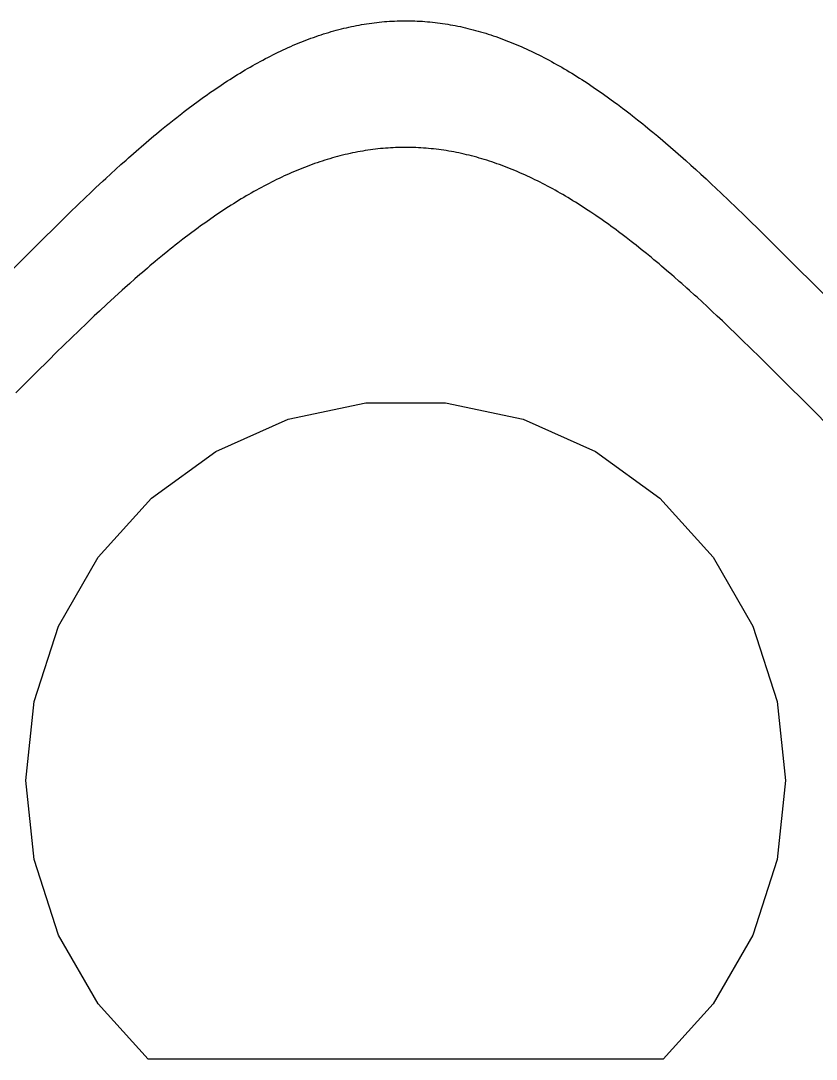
# Model space of a CAD drawing. Header units: metres. Extents: x -75 to 75, y 0 to 231.
# Drawn here: x -23.31 to -7.6, y 12 to 32.5 of the extents above; entities that cross this region are included whole.
import ezdxf

# ---------------------------------------------------------------- set-up
doc = ezdxf.new("R2010")
doc.units = ezdxf.units.M

msp = doc.modelspace()

# ---------------------------------------------------------------- linework, layer by layer
for p, q in [((-16.7783, 32.3859), (-16.7282, 32.3962)), ((-16.7282, 32.3962), (-16.6782, 32.4061)), ((-16.6782, 32.4061), (-16.6283, 32.4155)), ((-16.6283, 32.4155), (-16.5782, 32.4244)), ((-16.5782, 32.4244), (-16.5282, 32.4328)), ((-16.5282, 32.4328), (-16.4783, 32.4407)), ((-16.4783, 32.4407), (-16.4282, 32.4482)), ((-16.4282, 32.4482), (-16.3783, 32.4551)), ((-16.3783, 32.4551), (-16.3283, 32.4615)), ((-16.3283, 32.4615), (-16.2782, 32.4675)), ((-16.2782, 32.4675), (-16.2283, 32.4729)), ((-16.2283, 32.4729), (-16.1783, 32.4779)), ((-16.1783, 32.4779), (-16.1282, 32.4823)), ((-16.1282, 32.4823), (-16.0783, 32.4863)), ((-16.0783, 32.4863), (-16.0282, 32.4897)), ((-16.0282, 32.4897), (-15.9782, 32.4927)), ((-15.9782, 32.4927), (-15.9283, 32.4951)), ((-15.9283, 32.4951), (-15.8782, 32.497)), ((-15.8782, 32.497), (-15.8282, 32.4986)), ((-15.8282, 32.4986), (-15.7783, 32.4995)), ((-15.7783, 32.4995), (-15.7282, 32.4999)), ((-15.7282, 32.4999), (-15.6783, 32.4998)), ((-15.6783, 32.4998), (-15.6283, 32.4993)), ((-15.6283, 32.4993), (-15.5782, 32.4982)), ((-15.5782, 32.4982), (-15.5283, 32.4967)), ((-15.5283, 32.4967), (-15.4782, 32.4947)), ((-15.4782, 32.4947), (-15.4282, 32.4921)), ((-15.4282, 32.4921), (-15.3783, 32.4891)), ((-15.3783, 32.4891), (-15.3282, 32.4856)), ((-15.3282, 32.4856), (-15.2782, 32.4815)), ((-15.2782, 32.4815), (-15.2283, 32.477)), ((-15.2283, 32.477), (-15.1782, 32.4719)), ((-15.1782, 32.4719), (-15.1283, 32.4664)), ((-15.1283, 32.4664), (-15.0783, 32.4604)), ((-15.0783, 32.4604), (-15.0282, 32.4538)), ((-15.0282, 32.4538), (-14.9783, 32.4468)), ((-14.9783, 32.4468), (-14.9283, 32.4393)), ((-14.9283, 32.4393), (-14.8782, 32.4313)), ((-14.8782, 32.4313), (-14.8283, 32.4228)), ((-14.8283, 32.4228), (-14.7782, 32.4138)), ((-14.7782, 32.4138), (-14.7282, 32.4043)), ((-14.7282, 32.4043), (-14.6783, 32.3943)), ((-14.6783, 32.3943), (-14.6282, 32.3839)), ((-17.5282, 32.1722), (-17.4783, 32.1898)), ((-17.4783, 32.1898), (-17.4283, 32.2069)), ((-17.4283, 32.2069), (-17.3782, 32.2235)), ((-17.3782, 32.2235), (-17.3283, 32.2397)), ((-17.3283, 32.2397), (-17.2782, 32.2554)), ((-17.2782, 32.2554), (-17.2282, 32.2706)), ((-17.2282, 32.2706), (-17.1783, 32.2853)), ((-17.1783, 32.2853), (-17.1282, 32.2996)), ((-17.1282, 32.2996), (-17.0782, 32.3133)), ((-17.0782, 32.3133), (-17.0283, 32.3267)), ((-17.0283, 32.3267), (-16.9782, 32.3395)), ((-16.9782, 32.3395), (-16.9283, 32.3518)), ((-16.9283, 32.3518), (-16.8783, 32.3636)), ((-16.8783, 32.3636), (-16.8282, 32.375)), ((-16.8282, 32.375), (-16.7783, 32.3859)), ((-14.6282, 32.3839), (-14.5782, 32.3729)), ((-14.5782, 32.3729), (-14.5283, 32.3615)), ((-14.5283, 32.3615), (-14.4782, 32.3495)), ((-14.4782, 32.3495), (-14.4283, 32.3371)), ((-14.4283, 32.3371), (-14.3783, 32.3242)), ((-14.3783, 32.3242), (-14.3282, 32.3108)), ((-14.3282, 32.3108), (-14.2783, 32.297)), ((-14.2783, 32.297), (-14.2282, 32.2826)), ((-14.2282, 32.2826), (-14.1782, 32.2678)), ((-14.1782, 32.2678), (-14.1283, 32.2525)), ((-14.1283, 32.2525), (-14.0782, 32.2367)), ((-14.0782, 32.2367), (-14.0282, 32.2205)), ((-14.0282, 32.2205), (-13.9783, 32.2038)), ((-13.9783, 32.2038), (-13.9282, 32.1866)), ((-13.9282, 32.1866), (-13.8783, 32.169)), ((-18.0283, 31.9711), (-17.9782, 31.9933)), ((-17.9782, 31.9933), (-17.9282, 32.015)), ((-17.9282, 32.015), (-17.8783, 32.0363)), ((-17.8783, 32.0363), (-17.8282, 32.057)), ((-17.8282, 32.057), (-17.7782, 32.0774)), ((-17.7782, 32.0774), (-17.7283, 32.0973)), ((-17.7283, 32.0973), (-17.6782, 32.1167)), ((-17.6782, 32.1167), (-17.6283, 32.1357)), ((-17.6283, 32.1357), (-17.5783, 32.1542)), ((-17.5783, 32.1542), (-17.5282, 32.1722)), ((-13.8783, 32.169), (-13.8283, 32.1508)), ((-13.8283, 32.1508), (-13.7782, 32.1322)), ((-13.7782, 32.1322), (-13.7283, 32.1132)), ((-13.7283, 32.1132), (-13.6783, 32.0937)), ((-13.6783, 32.0937), (-13.6282, 32.0737)), ((-13.6282, 32.0737), (-13.5783, 32.0532)), ((-13.5783, 32.0532), (-13.5282, 32.0324)), ((-13.5282, 32.0324), (-13.4782, 32.011)), ((-13.4782, 32.011), (-13.4283, 31.9892)), ((-13.4283, 31.9892), (-13.3782, 31.967)), ((-18.4782, 31.7519), (-18.4283, 31.778)), ((-18.4283, 31.778), (-18.3782, 31.8037)), ((-18.3782, 31.8037), (-18.3282, 31.8289)), ((-18.3282, 31.8289), (-18.2783, 31.8537)), ((-18.2783, 31.8537), (-18.2282, 31.8781)), ((-18.2282, 31.8781), (-18.1783, 31.902)), ((-18.1783, 31.902), (-18.1283, 31.9255)), ((-18.1283, 31.9255), (-18.0782, 31.9485)), ((-18.0782, 31.9485), (-18.0283, 31.9711)), ((-13.3782, 31.967), (-13.3282, 31.9443)), ((-13.3282, 31.9443), (-13.2783, 31.9212)), ((-13.2783, 31.9212), (-13.2282, 31.8976)), ((-13.2282, 31.8976), (-13.1783, 31.8736)), ((-13.1783, 31.8736), (-13.1283, 31.8491)), ((-13.1283, 31.8491), (-13.0782, 31.8243)), ((-13.0782, 31.8243), (-13.0283, 31.7989)), ((-13.0283, 31.7989), (-12.9782, 31.7732)), ((-18.8283, 31.5575), (-18.7782, 31.5865)), ((-18.7782, 31.5865), (-18.7283, 31.6151)), ((-18.7283, 31.6151), (-18.6783, 31.6433)), ((-18.6783, 31.6433), (-18.6282, 31.6711)), ((-18.6282, 31.6711), (-18.5783, 31.6985)), ((-18.5783, 31.6985), (-18.5282, 31.7254)), ((-18.5282, 31.7254), (-18.4782, 31.7519)), ((-12.9782, 31.7732), (-12.9282, 31.7471)), ((-12.9282, 31.7471), (-12.8783, 31.7204)), ((-12.8783, 31.7204), (-12.8282, 31.6934)), ((-12.8282, 31.6934), (-12.7782, 31.666)), ((-12.7782, 31.666), (-12.7283, 31.6381)), ((-12.7283, 31.6381), (-12.6782, 31.6098)), ((-12.6782, 31.6098), (-12.6283, 31.5812)), ((-12.6283, 31.5812), (-12.5783, 31.552)), ((-19.1782, 31.3432), (-19.1283, 31.375)), ((-19.1283, 31.375), (-19.0782, 31.4064)), ((-19.0782, 31.4064), (-19.0282, 31.4374)), ((-19.0282, 31.4374), (-18.9783, 31.468)), ((-18.9783, 31.468), (-18.9282, 31.4983)), ((-18.9282, 31.4983), (-18.8783, 31.5281)), ((-18.8783, 31.5281), (-18.8283, 31.5575)), ((-12.5783, 31.552), (-12.5282, 31.5226)), ((-12.5282, 31.5226), (-12.4783, 31.4927)), ((-12.4783, 31.4927), (-12.4283, 31.4624)), ((-12.4283, 31.4624), (-12.3782, 31.4317)), ((-12.3782, 31.4317), (-12.3283, 31.4006)), ((-12.3283, 31.4006), (-12.2782, 31.3691)), ((-12.2782, 31.3691), (-12.2282, 31.3373)), ((-19.4782, 31.1445), (-19.4283, 31.1785)), ((-19.4283, 31.1785), (-19.3783, 31.2122)), ((-19.3783, 31.2122), (-19.2783, 31.2785)), ((-19.2783, 31.2785), (-19.2282, 31.311)), ((-19.2282, 31.311), (-19.1782, 31.3432)), ((-12.2282, 31.3373), (-12.1783, 31.305)), ((-12.1783, 31.305), (-12.1282, 31.2724)), ((-12.1282, 31.2724), (-12.0782, 31.2394)), ((-12.0782, 31.2394), (-11.9782, 31.1723)), ((-11.9782, 31.1723), (-11.9283, 31.1382)), ((-19.7782, 30.9327), (-19.7282, 30.9689)), ((-19.7282, 30.9689), (-19.6783, 31.0047)), ((-19.6783, 31.0047), (-19.6282, 31.0402)), ((-19.6282, 31.0402), (-19.5782, 31.0753)), ((-19.5782, 31.0753), (-19.5283, 31.1101)), ((-19.5283, 31.1101), (-19.4782, 31.1445)), ((-11.9283, 31.1382), (-11.8783, 31.1037)), ((-11.8783, 31.1037), (-11.8282, 31.0688)), ((-11.8282, 31.0688), (-11.7783, 31.0336)), ((-11.7783, 31.0336), (-11.7282, 30.9981)), ((-11.7282, 30.9981), (-11.6782, 30.9621)), ((-11.6782, 30.9621), (-11.5782, 30.8894)), ((-20.0282, 30.7467), (-19.9783, 30.7845)), ((-19.9783, 30.7845), (-19.9283, 30.8221)), ((-19.9283, 30.8221), (-19.8782, 30.8593)), ((-19.8782, 30.8593), (-19.8283, 30.8961)), ((-19.8283, 30.8961), (-19.7782, 30.9327)), ((-11.5782, 30.8894), (-11.5282, 30.8524)), ((-11.5282, 30.8524), (-11.4282, 30.7776)), ((-11.4282, 30.7776), (-11.3783, 30.7397)), ((-20.3783, 30.4728), (-20.2782, 30.5526)), ((-20.2782, 30.5526), (-20.2283, 30.592)), ((-20.2283, 30.592), (-20.1283, 30.67)), ((-20.1283, 30.67), (-20.0783, 30.7085)), ((-20.0783, 30.7085), (-20.0282, 30.7467)), ((-11.3783, 30.7397), (-11.2782, 30.6628)), ((-11.2782, 30.6628), (-11.2283, 30.6239)), ((-11.2283, 30.6239), (-11.1282, 30.5453)), ((-11.1282, 30.5453), (-11.0282, 30.4653)), ((-20.6283, 30.2682), (-20.5283, 30.3509)), ((-20.5283, 30.3509), (-20.4282, 30.4324)), ((-20.4282, 30.4324), (-20.3783, 30.4728)), ((-11.0282, 30.4653), (-10.9782, 30.425)), ((-10.9782, 30.425), (-10.8782, 30.3432)), ((-10.8782, 30.3432), (-10.8282, 30.302)), ((-20.8282, 30.0994), (-20.7783, 30.142)), ((-20.7783, 30.142), (-20.6783, 30.2264)), ((-20.6783, 30.2264), (-20.6283, 30.2682)), ((-10.8282, 30.302), (-10.7282, 30.2186)), ((-10.7282, 30.2186), (-10.6283, 30.1341)), ((-21.0783, 29.8827), (-20.9782, 29.9701)), ((-20.9782, 29.9701), (-20.9283, 30.0135)), ((-20.9283, 30.0135), (-20.8282, 30.0994)), ((-16.5057, 29.9364), (-16.5556, 29.9283)), ((-16.4557, 29.9442), (-16.5057, 29.9364)), ((-16.4056, 29.9513), (-16.4557, 29.9442)), ((-16.3557, 29.958), (-16.4056, 29.9513)), ((-16.3057, 29.9643), (-16.3557, 29.958)), ((-16.2556, 29.97), (-16.3057, 29.9643)), ((-16.2057, 29.9752), (-16.2556, 29.97)), ((-16.1556, 29.9799), (-16.2057, 29.9752)), ((-16.1057, 29.9841), (-16.1556, 29.9799)), ((-16.0557, 29.9879), (-16.1057, 29.9841)), ((-16.0056, 29.9911), (-16.0557, 29.9879)), ((-15.9557, 29.9938), (-16.0056, 29.9911)), ((-15.9057, 29.996), (-15.9557, 29.9938)), ((-15.8556, 29.9978), (-15.9057, 29.996)), ((-15.8057, 29.999), (-15.8556, 29.9978)), ((-15.7557, 29.9998), (-15.8057, 29.999)), ((-15.7056, 29.9999), (-15.7557, 29.9998)), ((-15.6557, 29.9997), (-15.7056, 29.9999)), ((-15.6057, 29.9989), (-15.6557, 29.9997)), ((-15.5556, 29.9976), (-15.6057, 29.9989)), ((-15.5057, 29.9959), (-15.5556, 29.9976)), ((-15.4556, 29.9936), (-15.5057, 29.9959)), ((-15.4057, 29.9908), (-15.4556, 29.9936)), ((-15.3557, 29.9876), (-15.4057, 29.9908)), ((-15.3056, 29.9838), (-15.3557, 29.9876)), ((-15.2557, 29.9796), (-15.3056, 29.9838)), ((-15.2057, 29.9747), (-15.2557, 29.9796)), ((-15.1556, 29.9695), (-15.2057, 29.9747)), ((-15.1057, 29.9638), (-15.1556, 29.9695)), ((-15.0557, 29.9575), (-15.1057, 29.9638)), ((-15.0056, 29.9507), (-15.0557, 29.9575)), ((-14.9557, 29.9435), (-15.0056, 29.9507)), ((-14.9056, 29.9358), (-14.9557, 29.9435)), ((-14.8557, 29.9275), (-14.9056, 29.9358)), ((-10.6283, 30.1341), (-10.5782, 30.0915)), ((-10.5782, 30.0915), (-10.4782, 30.0055)), ((-10.4782, 30.0055), (-10.3783, 29.9184)), ((-21.3283, 29.66), (-21.2283, 29.7498)), ((-21.2283, 29.7498), (-21.1783, 29.7943)), ((-21.1783, 29.7943), (-21.0783, 29.8827)), ((-17.3557, 29.7309), (-17.4056, 29.7145)), ((-17.3057, 29.7469), (-17.3557, 29.7309)), ((-17.2556, 29.7623), (-17.3057, 29.7469)), ((-17.2057, 29.7773), (-17.2556, 29.7623)), ((-17.1557, 29.7918), (-17.2057, 29.7773)), ((-17.1056, 29.8058), (-17.1557, 29.7918)), ((-17.0557, 29.8194), (-17.1056, 29.8058)), ((-17.0057, 29.8325), (-17.0557, 29.8194)), ((-16.9556, 29.845), (-17.0057, 29.8325)), ((-16.9057, 29.8572), (-16.9556, 29.845)), ((-16.8557, 29.8688), (-16.9057, 29.8572)), ((-16.8056, 29.8799), (-16.8557, 29.8688)), ((-16.7557, 29.8906), (-16.8056, 29.8799)), ((-16.7056, 29.9007), (-16.7557, 29.8906)), ((-16.6557, 29.9104), (-16.7056, 29.9007)), ((-16.6057, 29.9196), (-16.6557, 29.9104)), ((-16.5556, 29.9283), (-16.6057, 29.9196)), ((-14.8057, 29.9187), (-14.8557, 29.9275)), ((-14.7556, 29.9096), (-14.8057, 29.9187)), ((-14.7057, 29.8998), (-14.7556, 29.9096)), ((-14.6557, 29.8897), (-14.7057, 29.8998)), ((-14.6056, 29.879), (-14.6557, 29.8897)), ((-14.5557, 29.8678), (-14.6056, 29.879)), ((-14.5057, 29.8561), (-14.5557, 29.8678)), ((-14.4556, 29.844), (-14.5057, 29.8561)), ((-14.4057, 29.8313), (-14.4556, 29.844)), ((-14.3557, 29.8182), (-14.4057, 29.8313)), ((-14.3056, 29.8046), (-14.3557, 29.8182)), ((-14.2557, 29.7906), (-14.3056, 29.8046)), ((-14.2056, 29.776), (-14.2557, 29.7906)), ((-14.1557, 29.761), (-14.2056, 29.776)), ((-14.1057, 29.7454), (-14.1557, 29.761)), ((-14.0556, 29.7295), (-14.1057, 29.7454)), ((-14.0057, 29.713), (-14.0556, 29.7295)), ((-10.3783, 29.9184), (-10.3282, 29.8746)), ((-10.3282, 29.8746), (-10.2283, 29.7861)), ((-10.2283, 29.7861), (-10.1782, 29.7415)), ((-10.1782, 29.7415), (-10.0783, 29.6516)), ((-21.5282, 29.478), (-21.4282, 29.5694)), ((-21.4282, 29.5694), (-21.3283, 29.66)), ((-17.9057, 29.5247), (-17.9556, 29.5032)), ((-17.8557, 29.5457), (-17.9057, 29.5247)), ((-17.8056, 29.5663), (-17.8557, 29.5457)), ((-17.7557, 29.5865), (-17.8056, 29.5663)), ((-17.7057, 29.6061), (-17.7557, 29.5865)), ((-17.6556, 29.6253), (-17.7057, 29.6061)), ((-17.6057, 29.6441), (-17.6556, 29.6253)), ((-17.5557, 29.6624), (-17.6057, 29.6441)), ((-17.5056, 29.6803), (-17.5557, 29.6624)), ((-17.4557, 29.6976), (-17.5056, 29.6803)), ((-17.4056, 29.7145), (-17.4557, 29.6976)), ((-13.9557, 29.696), (-14.0057, 29.713)), ((-13.9056, 29.6786), (-13.9557, 29.696)), ((-13.8557, 29.6608), (-13.9056, 29.6786)), ((-13.8057, 29.6425), (-13.8557, 29.6608)), ((-13.7556, 29.6236), (-13.8057, 29.6425)), ((-13.7057, 29.6044), (-13.7556, 29.6236)), ((-13.6556, 29.5847), (-13.7057, 29.6044)), ((-13.6057, 29.5645), (-13.6556, 29.5847)), ((-13.5557, 29.5438), (-13.6057, 29.5645)), ((-13.5056, 29.5228), (-13.5557, 29.5438)), ((-13.4557, 29.5013), (-13.5056, 29.5228)), ((-10.0783, 29.6516), (-9.97826, 29.561)), ((-9.97826, 29.561), (-9.87823, 29.4695)), ((-21.8282, 29.1991), (-21.6782, 29.3394)), ((-21.6782, 29.3394), (-21.6283, 29.3858)), ((-21.6283, 29.3858), (-21.5282, 29.478)), ((-18.3556, 29.3151), (-18.4057, 29.2896)), ((-18.3057, 29.3401), (-18.3556, 29.3151)), ((-18.2557, 29.3648), (-18.3057, 29.3401)), ((-18.2056, 29.389), (-18.2557, 29.3648)), ((-18.1557, 29.4127), (-18.2056, 29.389)), ((-18.1057, 29.436), (-18.1557, 29.4127)), ((-18.0556, 29.4588), (-18.1057, 29.436)), ((-18.0057, 29.4812), (-18.0556, 29.4588)), ((-17.9556, 29.5032), (-18.0057, 29.4812)), ((-13.4057, 29.4792), (-13.4557, 29.5013)), ((-13.3556, 29.4568), (-13.4057, 29.4792)), ((-13.3057, 29.4339), (-13.3556, 29.4568)), ((-13.2557, 29.4106), (-13.3057, 29.4339)), ((-13.2056, 29.3868), (-13.2557, 29.4106)), ((-13.1557, 29.3626), (-13.2056, 29.3868)), ((-13.1057, 29.3379), (-13.1557, 29.3626)), ((-13.0556, 29.3129), (-13.1057, 29.3379)), ((-9.87823, 29.4695), (-9.77821, 29.3771)), ((-9.77821, 29.3771), (-9.67827, 29.2841)), ((-21.9283, 29.1047), (-21.8282, 29.1991)), ((-18.7057, 29.1279), (-18.7556, 29.0995)), ((-18.6556, 29.1559), (-18.7057, 29.1279)), ((-18.6057, 29.1835), (-18.6556, 29.1559)), ((-18.5557, 29.2107), (-18.6057, 29.1835)), ((-18.5056, 29.2374), (-18.5557, 29.2107)), ((-18.4557, 29.2638), (-18.5056, 29.2374)), ((-18.4057, 29.2896), (-18.4557, 29.2638)), ((-13.0057, 29.2873), (-13.0556, 29.3129)), ((-12.9556, 29.2614), (-13.0057, 29.2873)), ((-12.9057, 29.2351), (-12.9556, 29.2614)), ((-12.8557, 29.2083), (-12.9057, 29.2351)), ((-12.8056, 29.1811), (-12.8557, 29.2083)), ((-12.7557, 29.1534), (-12.8056, 29.1811)), ((-12.7057, 29.1254), (-12.7557, 29.1534)), ((-12.6556, 29.0969), (-12.7057, 29.1254)), ((-9.67827, 29.2841), (-9.57825, 29.1904)), ((-9.57825, 29.1904), (-9.47823, 29.0959)), ((-22.1783, 28.866), (-22.0283, 29.0096)), ((-22.0283, 29.0096), (-21.9283, 29.1047)), ((-19.0556, 28.9204), (-19.1057, 28.8892)), ((-19.0057, 28.9513), (-19.0556, 28.9204)), ((-18.9557, 28.9817), (-19.0057, 28.9513)), ((-18.9056, 29.0118), (-18.9557, 28.9817)), ((-18.8557, 29.0414), (-18.9056, 29.0118)), ((-18.8057, 29.0707), (-18.8557, 29.0414)), ((-18.7556, 29.0995), (-18.8057, 29.0707)), ((-12.6057, 29.0681), (-12.6556, 29.0969)), ((-12.5557, 29.0388), (-12.6057, 29.0681)), ((-12.5056, 29.0091), (-12.5557, 29.0388)), ((-12.4557, 28.979), (-12.5056, 29.0091)), ((-12.4056, 28.9486), (-12.4557, 28.979)), ((-12.3557, 28.9177), (-12.4056, 28.9486)), ((-12.3057, 28.8864), (-12.3557, 28.9177)), ((-9.47823, 29.0959), (-9.32823, 28.953)), ((-9.32823, 28.953), (-9.17824, 28.8089)), ((-22.4783, 28.5751), (-22.3283, 28.7211)), ((-22.3283, 28.7211), (-22.1783, 28.866)), ((-19.3557, 28.7273), (-19.4057, 28.6938)), ((-19.3056, 28.7605), (-19.3557, 28.7273)), ((-19.2557, 28.7932), (-19.3056, 28.7605)), ((-19.2056, 28.8256), (-19.2557, 28.7932)), ((-19.1557, 28.8576), (-19.2056, 28.8256)), ((-19.1057, 28.8892), (-19.1557, 28.8576)), ((-12.2556, 28.8548), (-12.3057, 28.8864)), ((-12.2057, 28.8227), (-12.2556, 28.8548)), ((-12.1557, 28.7904), (-12.2057, 28.8227)), ((-12.1056, 28.7576), (-12.1557, 28.7904)), ((-12.0557, 28.7244), (-12.1056, 28.7576)), ((-11.9556, 28.6569), (-12.0557, 28.7244)), ((-9.17824, 28.8089), (-9.02824, 28.6636)), ((-22.6283, 28.4282), (-22.4783, 28.5751)), ((-19.6557, 28.5207), (-19.7057, 28.4851)), ((-19.5557, 28.5911), (-19.6557, 28.5207)), ((-19.5057, 28.6256), (-19.5557, 28.5911)), ((-19.4556, 28.6599), (-19.5057, 28.6256)), ((-19.4057, 28.6938), (-19.4556, 28.6599)), ((-11.9057, 28.6226), (-11.9556, 28.6569)), ((-11.8557, 28.588), (-11.9057, 28.6226)), ((-11.8056, 28.5529), (-11.8557, 28.588)), ((-11.7557, 28.5176), (-11.8056, 28.5529)), ((-11.7056, 28.4819), (-11.7557, 28.5176)), ((-9.02824, 28.6636), (-8.87825, 28.5172)), ((-8.87825, 28.5172), (-8.77823, 28.419)), ((-22.8783, 28.1815), (-22.6283, 28.4282)), ((-19.9557, 28.3015), (-20.0056, 28.2639)), ((-19.8557, 28.376), (-19.9557, 28.3015)), ((-19.8057, 28.4127), (-19.8557, 28.376)), ((-19.7556, 28.4491), (-19.8057, 28.4127)), ((-19.7057, 28.4851), (-19.7556, 28.4491)), ((-11.6557, 28.4458), (-11.7056, 28.4819)), ((-11.5556, 28.3727), (-11.6557, 28.4458)), ((-11.5057, 28.3356), (-11.5556, 28.3727)), ((-11.4056, 28.2605), (-11.5057, 28.3356)), ((-8.77823, 28.419), (-8.62823, 28.2713)), ((-23.1283, 27.933), (-22.8783, 28.1815)), ((-20.2057, 28.1097), (-20.2557, 28.0704)), ((-20.1057, 28.1874), (-20.2057, 28.1097)), ((-20.0557, 28.2258), (-20.1057, 28.1874)), ((-20.0056, 28.2639), (-20.0557, 28.2258)), ((-11.3557, 28.2224), (-11.4056, 28.2605)), ((-11.2556, 28.1453), (-11.3557, 28.2224)), ((-11.2057, 28.1063), (-11.2556, 28.1453)), ((-11.1556, 28.0669), (-11.2057, 28.1063)), ((-8.62823, 28.2713), (-8.37822, 28.0234)), ((-23.8783, 27.1838), (-23.1283, 27.933)), ((-20.4057, 27.9507), (-20.5057, 27.8694)), ((-20.3557, 27.9909), (-20.4057, 27.9507)), ((-20.3056, 28.0309), (-20.3557, 27.9909)), ((-20.2557, 28.0704), (-20.3056, 28.0309)), ((-11.0557, 27.9874), (-11.1556, 28.0669)), ((-11.0056, 27.9471), (-11.0557, 27.9874)), ((-10.9557, 27.9066), (-11.0056, 27.9471)), ((-10.8556, 27.8246), (-10.9557, 27.9066)), ((-8.37822, 28.0234), (-8.22823, 27.874)), ((-20.6557, 27.7453), (-20.7557, 27.6611)), ((-20.6057, 27.7869), (-20.6557, 27.7453)), ((-20.5057, 27.8694), (-20.6057, 27.7869)), ((-10.8057, 27.7832), (-10.8556, 27.8246)), ((-10.7056, 27.6996), (-10.8057, 27.7832)), ((-10.6557, 27.6574), (-10.7056, 27.6996)), ((-8.22823, 27.874), (-7.42828, 27.0748)), ((-20.9557, 27.4898), (-21.0557, 27.4025)), ((-20.9057, 27.533), (-20.9557, 27.4898)), ((-20.8057, 27.6187), (-20.9057, 27.533)), ((-20.7557, 27.6611), (-20.8057, 27.6187)), ((-10.5556, 27.5722), (-10.6557, 27.6574)), ((-10.4556, 27.4859), (-10.5556, 27.5722)), ((-10.4057, 27.4424), (-10.4556, 27.4859)), ((-21.1556, 27.3144), (-21.2556, 27.2253)), ((-21.0557, 27.4025), (-21.1556, 27.3144)), ((-10.3056, 27.3547), (-10.4057, 27.4424)), ((-10.2557, 27.3104), (-10.3056, 27.3547)), ((-10.1556, 27.2213), (-10.2557, 27.3104)), ((-21.3057, 27.1804), (-21.4557, 27.0444)), ((-21.2556, 27.2253), (-21.3057, 27.1804)), ((-10.1057, 27.1764), (-10.1556, 27.2213)), ((-10.0056, 27.086), (-10.1057, 27.1764)), ((-9.95567, 27.0404), (-10.0056, 27.086)), ((-21.6057, 26.9067), (-21.7557, 26.7671)), ((-21.4557, 27.0444), (-21.6057, 26.9067)), ((-9.85565, 26.9487), (-9.95567, 27.0404)), ((-9.75563, 26.8562), (-9.85565, 26.9487)), ((-9.65569, 26.763), (-9.75563, 26.8562)), ((-21.8557, 26.6733), (-22.0057, 26.5311)), ((-21.7557, 26.7671), (-21.8557, 26.6733)), ((-9.55566, 26.6691), (-9.65569, 26.763)), ((-9.45564, 26.5745), (-9.55566, 26.6691)), ((-22.0057, 26.5311), (-22.1557, 26.3877)), ((-9.30565, 26.4314), (-9.45564, 26.5745)), ((-22.3057, 26.243), (-22.4557, 26.0972)), ((-22.1557, 26.3877), (-22.3057, 26.243)), ((-9.20563, 26.3353), (-9.30565, 26.4314)), ((-9.05563, 26.1902), (-9.20563, 26.3353)), ((-22.4557, 26.0972), (-22.6057, 25.9503)), ((-8.90564, 26.044), (-9.05563, 26.1902)), ((-8.70567, 25.8476), (-8.90564, 26.044)), ((-22.6057, 25.9503), (-22.7557, 25.8027)), ((-8.50563, 25.6499), (-8.70567, 25.8476)), ((-22.7557, 25.8027), (-23.0057, 25.555)), ((-8.30566, 25.4511), (-8.50563, 25.6499)), ((-23.0057, 25.555), (-23.4057, 25.1562)), ((-7.70569, 24.8518), (-8.30566, 25.4511)), ((-18.0256, 24.6329), (-16.4919, 24.959)), ((-16.4919, 24.959), (-14.9239, 24.959)), ((-14.9239, 24.959), (-13.3903, 24.6329)), ((-7.30568, 24.4528), (-7.70569, 24.8518)), ((-19.4579, 23.9952), (-18.0256, 24.6329)), ((-13.3903, 24.6329), (-11.9579, 23.9952)), ((-20.7264, 23.0737), (-19.4579, 23.9952)), ((-11.9579, 23.9952), (-10.6895, 23.0737)), ((-21.7756, 21.9084), (-20.7264, 23.0737)), ((-10.6895, 23.0737), (-9.64027, 21.9084)), ((-22.5595, 20.5505), (-21.7756, 21.9084)), ((-9.64027, 21.9084), (-8.85635, 20.5505)), ((-23.0441, 19.0594), (-22.5595, 20.5505)), ((-8.85635, 20.5505), (-8.37181, 19.0594)), ((-23.2079, 17.5), (-23.0441, 19.0594)), ((-8.37181, 19.0594), (-8.20793, 17.5)), ((-23.0441, 15.9407), (-23.2079, 17.5)), ((-8.20793, 17.5), (-8.37181, 15.9407)), ((-22.5595, 14.4495), (-23.0441, 15.9407)), ((-8.37181, 15.9407), (-8.85635, 14.4495)), ((-21.7756, 13.0917), (-22.5595, 14.4495)), ((-8.85635, 14.4495), (-9.64027, 13.0917)), ((-20.7926, 12), (-21.7756, 13.0917)), ((-9.64027, 13.0917), (-10.6232, 12)), ((-10.6232, 12), (-20.7926, 12))]:
    msp.add_line(p, q)

doc.saveas('drawing.dxf')
